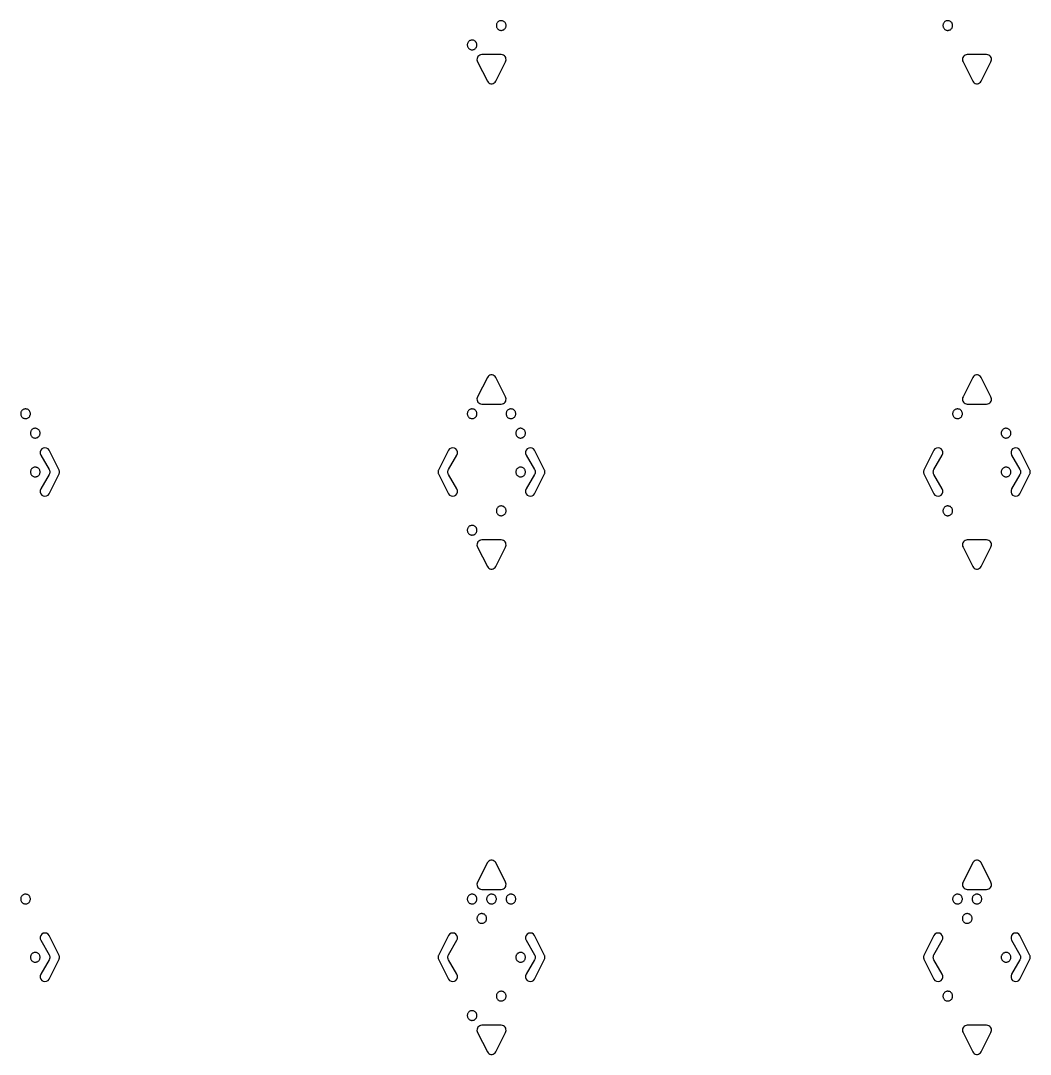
# Model space of a CAD drawing. Header units: metres. Extents: x 45 to 505, y 40 to 510.
# Drawn here: x 401.5 to 505.5, y 40 to 146.5 of the extents above; entities that cross this region are included whole.
import ezdxf

# ---------------------------------------------------------------- set-up
doc = ezdxf.new("R2010")
doc.units = ezdxf.units.M

msp = doc.modelspace()

# ---------------------------------------------------------------- linework, layer by layer
for points in [[(451.5, 146), (451.5, 146.06), (451.48, 146.13), (451.46, 146.19), (451.44, 146.25), (451.4, 146.3), (451.36, 146.35), (451.31, 146.39), (451.26, 146.43), (451.2, 146.46), (451.14, 146.48), (451.08, 146.49), (451.02, 146.5), (450.95, 146.5), (450.89, 146.49), (450.83, 146.47), (450.77, 146.44), (450.71, 146.41), (450.66, 146.37), (450.62, 146.32), (450.58, 146.27), (450.55, 146.22), (450.53, 146.16), (450.51, 146.1), (450.5, 146.03), (450.5, 145.97), (450.51, 145.9), (450.53, 145.84), (450.55, 145.78), (450.58, 145.73), (450.62, 145.68), (450.66, 145.63), (450.71, 145.59), (450.77, 145.56), (450.83, 145.53), (450.89, 145.51), (450.95, 145.5), (451.02, 145.5), (451.08, 145.51), (451.14, 145.52), (451.2, 145.54), (451.26, 145.57), (451.31, 145.61), (451.36, 145.65), (451.4, 145.7), (451.44, 145.75), (451.46, 145.81), (451.48, 145.87), (451.5, 145.94), (451.5, 146)], [(497.5, 146), (497.5, 146.06), (497.48, 146.13), (497.46, 146.19), (497.44, 146.25), (497.4, 146.3), (497.36, 146.35), (497.31, 146.39), (497.26, 146.43), (497.2, 146.46), (497.14, 146.48), (497.08, 146.49), (497.02, 146.5), (496.95, 146.5), (496.89, 146.49), (496.83, 146.47), (496.77, 146.44), (496.71, 146.41), (496.66, 146.37), (496.62, 146.32), (496.58, 146.27), (496.55, 146.22), (496.53, 146.16), (496.51, 146.1), (496.5, 146.03), (496.5, 145.97), (496.51, 145.9), (496.53, 145.84), (496.55, 145.78), (496.58, 145.73), (496.62, 145.68), (496.66, 145.63), (496.71, 145.59), (496.77, 145.56), (496.83, 145.53), (496.89, 145.51), (496.95, 145.5), (497.02, 145.5), (497.08, 145.51), (497.14, 145.52), (497.2, 145.54), (497.26, 145.57), (497.31, 145.61), (497.36, 145.65), (497.4, 145.7), (497.44, 145.75), (497.46, 145.81), (497.48, 145.87), (497.5, 145.94), (497.5, 146)], [(448.5, 144), (448.5, 144.06), (448.48, 144.13), (448.46, 144.19), (448.44, 144.25), (448.4, 144.3), (448.36, 144.35), (448.31, 144.39), (448.26, 144.43), (448.2, 144.46), (448.14, 144.48), (448.08, 144.49), (448.02, 144.5), (447.95, 144.5), (447.89, 144.49), (447.83, 144.47), (447.77, 144.44), (447.71, 144.41), (447.66, 144.37), (447.62, 144.32), (447.58, 144.27), (447.55, 144.22), (447.53, 144.16), (447.51, 144.1), (447.5, 144.03), (447.5, 143.97), (447.51, 143.9), (447.53, 143.84), (447.55, 143.78), (447.58, 143.73), (447.62, 143.68), (447.66, 143.63), (447.71, 143.59), (447.77, 143.56), (447.83, 143.53), (447.89, 143.51), (447.95, 143.5), (448.02, 143.5), (448.08, 143.51), (448.14, 143.52), (448.2, 143.54), (448.26, 143.57), (448.31, 143.61), (448.36, 143.65), (448.4, 143.7), (448.44, 143.75), (448.46, 143.81), (448.48, 143.87), (448.5, 143.94), (448.5, 144)], [(449.57, 140.25), (449.64, 140.16), (449.73, 140.08), (449.83, 140.03), (449.94, 140), (450.06, 140), (450.17, 140.03), (450.27, 140.08), (450.36, 140.16), (450.43, 140.25), (451.43, 142.25), (451.48, 142.36), (451.5, 142.47), (451.49, 142.59), (451.46, 142.7), (451.4, 142.8), (451.32, 142.88), (451.22, 142.95), (451.12, 142.99), (451, 143), (449, 143), (448.88, 142.99), (448.78, 142.95), (448.68, 142.88), (448.6, 142.8), (448.54, 142.7), (448.51, 142.59), (448.5, 142.47), (448.52, 142.36), (448.57, 142.25)], [(499.57, 140.25), (499.64, 140.16), (499.73, 140.08), (499.83, 140.03), (499.94, 140), (500.06, 140), (500.17, 140.03), (500.27, 140.08), (500.36, 140.16), (500.43, 140.25), (501.43, 142.25), (501.48, 142.36), (501.5, 142.47), (501.49, 142.59), (501.46, 142.7), (501.4, 142.8), (501.32, 142.88), (501.22, 142.95), (501.12, 142.99), (501, 143), (499, 143), (498.88, 142.99), (498.78, 142.95), (498.68, 142.88), (498.6, 142.8), (498.54, 142.7), (498.51, 142.59), (498.5, 142.47), (498.52, 142.36), (498.57, 142.25)], [(450.43, 109.75), (450.36, 109.84), (450.27, 109.92), (450.17, 109.97), (450.06, 110), (449.94, 110), (449.83, 109.97), (449.73, 109.92), (449.64, 109.84), (449.57, 109.75), (448.57, 107.75), (448.52, 107.64), (448.5, 107.53), (448.51, 107.41), (448.54, 107.3), (448.6, 107.2), (448.68, 107.12), (448.78, 107.05), (448.88, 107.01), (449, 107), (451, 107), (451.12, 107.01), (451.22, 107.05), (451.32, 107.12), (451.4, 107.2), (451.46, 107.3), (451.49, 107.41), (451.5, 107.53), (451.48, 107.64), (451.43, 107.75)], [(500.43, 109.75), (500.36, 109.84), (500.27, 109.92), (500.17, 109.97), (500.06, 110), (499.94, 110), (499.83, 109.97), (499.73, 109.92), (499.64, 109.84), (499.57, 109.75), (498.57, 107.75), (498.52, 107.64), (498.5, 107.53), (498.51, 107.41), (498.54, 107.3), (498.6, 107.2), (498.68, 107.12), (498.78, 107.05), (498.88, 107.01), (499, 107), (501, 107), (501.12, 107.01), (501.22, 107.05), (501.32, 107.12), (501.4, 107.2), (501.46, 107.3), (501.49, 107.41), (501.5, 107.53), (501.48, 107.64), (501.43, 107.75)], [(402.5, 106), (402.5, 106.06), (402.48, 106.13), (402.46, 106.19), (402.44, 106.25), (402.4, 106.3), (402.36, 106.35), (402.31, 106.39), (402.26, 106.43), (402.2, 106.46), (402.14, 106.48), (402.08, 106.49), (402.02, 106.5), (401.95, 106.5), (401.89, 106.49), (401.83, 106.47), (401.77, 106.44), (401.71, 106.41), (401.66, 106.37), (401.62, 106.32), (401.58, 106.27), (401.55, 106.22), (401.53, 106.16), (401.51, 106.1), (401.5, 106.03), (401.5, 105.97), (401.51, 105.9), (401.53, 105.84), (401.55, 105.78), (401.58, 105.73), (401.62, 105.68), (401.66, 105.63), (401.71, 105.59), (401.77, 105.56), (401.83, 105.53), (401.89, 105.51), (401.95, 105.5), (402.02, 105.5), (402.08, 105.51), (402.14, 105.52), (402.2, 105.54), (402.26, 105.57), (402.31, 105.61), (402.36, 105.65), (402.4, 105.7), (402.44, 105.75), (402.46, 105.81), (402.48, 105.87), (402.5, 105.94), (402.5, 106)], [(448.5, 106), (448.5, 106.06), (448.48, 106.13), (448.46, 106.19), (448.44, 106.25), (448.4, 106.3), (448.36, 106.35), (448.31, 106.39), (448.26, 106.43), (448.2, 106.46), (448.14, 106.48), (448.08, 106.49), (448.02, 106.5), (447.95, 106.5), (447.89, 106.49), (447.83, 106.47), (447.77, 106.44), (447.71, 106.41), (447.66, 106.37), (447.62, 106.32), (447.58, 106.27), (447.55, 106.22), (447.53, 106.16), (447.51, 106.1), (447.5, 106.03), (447.5, 105.97), (447.51, 105.9), (447.53, 105.84), (447.55, 105.78), (447.58, 105.73), (447.62, 105.68), (447.66, 105.63), (447.71, 105.59), (447.77, 105.56), (447.83, 105.53), (447.89, 105.51), (447.95, 105.5), (448.02, 105.5), (448.08, 105.51), (448.14, 105.52), (448.2, 105.54), (448.26, 105.57), (448.31, 105.61), (448.36, 105.65), (448.4, 105.7), (448.44, 105.75), (448.46, 105.81), (448.48, 105.87), (448.5, 105.94), (448.5, 106)], [(452.5, 106), (452.5, 106.06), (452.48, 106.13), (452.46, 106.19), (452.44, 106.25), (452.4, 106.3), (452.36, 106.35), (452.31, 106.39), (452.26, 106.43), (452.2, 106.46), (452.14, 106.48), (452.08, 106.49), (452.02, 106.5), (451.95, 106.5), (451.89, 106.49), (451.83, 106.47), (451.77, 106.44), (451.71, 106.41), (451.66, 106.37), (451.62, 106.32), (451.58, 106.27), (451.55, 106.22), (451.53, 106.16), (451.51, 106.1), (451.5, 106.03), (451.5, 105.97), (451.51, 105.9), (451.53, 105.84), (451.55, 105.78), (451.58, 105.73), (451.62, 105.68), (451.66, 105.63), (451.71, 105.59), (451.77, 105.56), (451.83, 105.53), (451.89, 105.51), (451.95, 105.5), (452.02, 105.5), (452.08, 105.51), (452.14, 105.52), (452.2, 105.54), (452.26, 105.57), (452.31, 105.61), (452.36, 105.65), (452.4, 105.7), (452.44, 105.75), (452.46, 105.81), (452.48, 105.87), (452.5, 105.94), (452.5, 106)], [(498.5, 106), (498.5, 106.06), (498.48, 106.13), (498.46, 106.19), (498.44, 106.25), (498.4, 106.3), (498.36, 106.35), (498.31, 106.39), (498.26, 106.43), (498.2, 106.46), (498.14, 106.48), (498.08, 106.49), (498.02, 106.5), (497.95, 106.5), (497.89, 106.49), (497.83, 106.47), (497.77, 106.44), (497.71, 106.41), (497.66, 106.37), (497.62, 106.32), (497.58, 106.27), (497.55, 106.22), (497.53, 106.16), (497.51, 106.1), (497.5, 106.03), (497.5, 105.97), (497.51, 105.9), (497.53, 105.84), (497.55, 105.78), (497.58, 105.73), (497.62, 105.68), (497.66, 105.63), (497.71, 105.59), (497.77, 105.56), (497.83, 105.53), (497.89, 105.51), (497.95, 105.5), (498.02, 105.5), (498.08, 105.51), (498.14, 105.52), (498.2, 105.54), (498.26, 105.57), (498.31, 105.61), (498.36, 105.65), (498.4, 105.7), (498.44, 105.75), (498.46, 105.81), (498.48, 105.87), (498.5, 105.94), (498.5, 106)], [(403.5, 104), (403.5, 104.06), (403.48, 104.13), (403.46, 104.19), (403.44, 104.25), (403.4, 104.3), (403.36, 104.35), (403.31, 104.39), (403.26, 104.43), (403.2, 104.46), (403.14, 104.48), (403.08, 104.49), (403.02, 104.5), (402.95, 104.5), (402.89, 104.49), (402.83, 104.47), (402.77, 104.44), (402.71, 104.41), (402.66, 104.37), (402.62, 104.32), (402.58, 104.27), (402.55, 104.22), (402.53, 104.16), (402.51, 104.1), (402.5, 104.03), (402.5, 103.97), (402.51, 103.9), (402.53, 103.84), (402.55, 103.78), (402.58, 103.73), (402.62, 103.68), (402.66, 103.63), (402.71, 103.59), (402.77, 103.56), (402.83, 103.53), (402.89, 103.51), (402.95, 103.5), (403.02, 103.5), (403.08, 103.51), (403.14, 103.52), (403.2, 103.54), (403.26, 103.57), (403.31, 103.61), (403.36, 103.65), (403.4, 103.7), (403.44, 103.75), (403.46, 103.81), (403.48, 103.87), (403.5, 103.94), (403.5, 104)], [(453.5, 104), (453.5, 104.06), (453.48, 104.13), (453.46, 104.19), (453.44, 104.25), (453.4, 104.3), (453.36, 104.35), (453.31, 104.39), (453.26, 104.43), (453.2, 104.46), (453.14, 104.48), (453.08, 104.49), (453.02, 104.5), (452.95, 104.5), (452.89, 104.49), (452.83, 104.47), (452.77, 104.44), (452.71, 104.41), (452.66, 104.37), (452.62, 104.32), (452.58, 104.27), (452.55, 104.22), (452.53, 104.16), (452.51, 104.1), (452.5, 104.03), (452.5, 103.97), (452.51, 103.9), (452.53, 103.84), (452.55, 103.78), (452.58, 103.73), (452.62, 103.68), (452.66, 103.63), (452.71, 103.59), (452.77, 103.56), (452.83, 103.53), (452.89, 103.51), (452.95, 103.5), (453.02, 103.5), (453.08, 103.51), (453.14, 103.52), (453.2, 103.54), (453.26, 103.57), (453.31, 103.61), (453.36, 103.65), (453.4, 103.7), (453.44, 103.75), (453.46, 103.81), (453.48, 103.87), (453.5, 103.94), (453.5, 104)], [(503.5, 104), (503.5, 104.06), (503.48, 104.13), (503.46, 104.19), (503.44, 104.25), (503.4, 104.3), (503.36, 104.35), (503.31, 104.39), (503.26, 104.43), (503.2, 104.46), (503.14, 104.48), (503.08, 104.49), (503.02, 104.5), (502.95, 104.5), (502.89, 104.49), (502.83, 104.47), (502.77, 104.44), (502.71, 104.41), (502.66, 104.37), (502.62, 104.32), (502.58, 104.27), (502.55, 104.22), (502.53, 104.16), (502.51, 104.1), (502.5, 104.03), (502.5, 103.97), (502.51, 103.9), (502.53, 103.84), (502.55, 103.78), (502.58, 103.73), (502.62, 103.68), (502.66, 103.63), (502.71, 103.59), (502.77, 103.56), (502.83, 103.53), (502.89, 103.51), (502.95, 103.5), (503.02, 103.5), (503.08, 103.51), (503.14, 103.52), (503.2, 103.54), (503.26, 103.57), (503.31, 103.61), (503.36, 103.65), (503.4, 103.7), (503.44, 103.75), (503.46, 103.81), (503.48, 103.87), (503.5, 103.94), (503.5, 104)], [(405.43, 99.75), (405.46, 99.8), (405.48, 99.86), (405.49, 99.91), (405.5, 99.97), (405.5, 100.03), (405.49, 100.09), (405.48, 100.14), (405.46, 100.2), (405.43, 100.25), (404.43, 102.25), (404.32, 102.38), (404.17, 102.47), (404, 102.5), (403.83, 102.47), (403.68, 102.38), (403.57, 102.25), (403.51, 102.09), (403.51, 101.91), (403.57, 101.75), (404.43, 100.25), (404.46, 100.2), (404.48, 100.14), (404.49, 100.09), (404.5, 100.03), (404.5, 99.97), (404.49, 99.91), (404.48, 99.86), (404.46, 99.8), (404.43, 99.75), (403.57, 98.25), (403.51, 98.09), (403.51, 97.91), (403.57, 97.75), (403.68, 97.62), (403.83, 97.53), (404, 97.5), (404.17, 97.53), (404.32, 97.62), (404.43, 97.75)], [(444.57, 100.25), (444.54, 100.2), (444.52, 100.14), (444.51, 100.09), (444.5, 100.03), (444.5, 99.97), (444.51, 99.91), (444.52, 99.86), (444.54, 99.8), (444.57, 99.75), (445.57, 97.75), (445.68, 97.62), (445.83, 97.53), (446, 97.5), (446.17, 97.53), (446.32, 97.62), (446.43, 97.75), (446.49, 97.91), (446.49, 98.09), (446.43, 98.25), (445.57, 99.75), (445.54, 99.8), (445.52, 99.86), (445.51, 99.91), (445.5, 99.97), (445.5, 100.03), (445.51, 100.09), (445.52, 100.14), (445.54, 100.2), (445.57, 100.25), (446.43, 101.75), (446.49, 101.91), (446.49, 102.09), (446.43, 102.25), (446.32, 102.38), (446.17, 102.47), (446, 102.5), (445.83, 102.47), (445.68, 102.38), (445.57, 102.25)], [(455.43, 99.75), (455.46, 99.8), (455.48, 99.86), (455.49, 99.91), (455.5, 99.97), (455.5, 100.03), (455.49, 100.09), (455.48, 100.14), (455.46, 100.2), (455.43, 100.25), (454.43, 102.25), (454.32, 102.38), (454.17, 102.47), (454, 102.5), (453.83, 102.47), (453.68, 102.38), (453.57, 102.25), (453.51, 102.09), (453.51, 101.91), (453.57, 101.75), (454.43, 100.25), (454.46, 100.2), (454.48, 100.14), (454.49, 100.09), (454.5, 100.03), (454.5, 99.97), (454.49, 99.91), (454.48, 99.86), (454.46, 99.8), (454.43, 99.75), (453.57, 98.25), (453.51, 98.09), (453.51, 97.91), (453.57, 97.75), (453.68, 97.62), (453.83, 97.53), (454, 97.5), (454.17, 97.53), (454.32, 97.62), (454.43, 97.75)], [(494.57, 100.25), (494.54, 100.2), (494.52, 100.14), (494.51, 100.09), (494.5, 100.03), (494.5, 99.97), (494.51, 99.91), (494.52, 99.86), (494.54, 99.8), (494.57, 99.75), (495.57, 97.75), (495.68, 97.62), (495.83, 97.53), (496, 97.5), (496.17, 97.53), (496.32, 97.62), (496.43, 97.75), (496.49, 97.91), (496.49, 98.09), (496.43, 98.25), (495.57, 99.75), (495.54, 99.8), (495.52, 99.86), (495.51, 99.91), (495.5, 99.97), (495.5, 100.03), (495.51, 100.09), (495.52, 100.14), (495.54, 100.2), (495.57, 100.25), (496.43, 101.75), (496.49, 101.91), (496.49, 102.09), (496.43, 102.25), (496.32, 102.38), (496.17, 102.47), (496, 102.5), (495.83, 102.47), (495.68, 102.38), (495.57, 102.25)], [(505.43, 99.75), (505.46, 99.8), (505.48, 99.86), (505.49, 99.91), (505.5, 99.97), (505.5, 100.03), (505.49, 100.09), (505.48, 100.14), (505.46, 100.2), (505.43, 100.25), (504.43, 102.25), (504.32, 102.38), (504.17, 102.47), (504, 102.5), (503.83, 102.47), (503.68, 102.38), (503.57, 102.25), (503.51, 102.09), (503.51, 101.91), (503.57, 101.75), (504.43, 100.25), (504.46, 100.2), (504.48, 100.14), (504.49, 100.09), (504.5, 100.03), (504.5, 99.97), (504.49, 99.91), (504.48, 99.86), (504.46, 99.8), (504.43, 99.75), (503.57, 98.25), (503.51, 98.09), (503.51, 97.91), (503.57, 97.75), (503.68, 97.62), (503.83, 97.53), (504, 97.5), (504.17, 97.53), (504.32, 97.62), (504.43, 97.75)], [(403.5, 100), (403.5, 100.06), (403.48, 100.13), (403.46, 100.19), (403.44, 100.25), (403.4, 100.3), (403.36, 100.35), (403.31, 100.39), (403.26, 100.43), (403.2, 100.46), (403.14, 100.48), (403.08, 100.49), (403.02, 100.5), (402.95, 100.5), (402.89, 100.49), (402.83, 100.47), (402.77, 100.44), (402.71, 100.41), (402.66, 100.37), (402.62, 100.32), (402.58, 100.27), (402.55, 100.22), (402.53, 100.16), (402.51, 100.1), (402.5, 100.03), (402.5, 99.97), (402.51, 99.9), (402.53, 99.84), (402.55, 99.78), (402.58, 99.73), (402.62, 99.68), (402.66, 99.63), (402.71, 99.59), (402.77, 99.56), (402.83, 99.53), (402.89, 99.51), (402.95, 99.5), (403.02, 99.5), (403.08, 99.51), (403.14, 99.52), (403.2, 99.54), (403.26, 99.57), (403.31, 99.61), (403.36, 99.65), (403.4, 99.7), (403.44, 99.75), (403.46, 99.81), (403.48, 99.87), (403.5, 99.94), (403.5, 100)], [(453.5, 100), (453.5, 100.06), (453.48, 100.13), (453.46, 100.19), (453.44, 100.25), (453.4, 100.3), (453.36, 100.35), (453.31, 100.39), (453.26, 100.43), (453.2, 100.46), (453.14, 100.48), (453.08, 100.49), (453.02, 100.5), (452.95, 100.5), (452.89, 100.49), (452.83, 100.47), (452.77, 100.44), (452.71, 100.41), (452.66, 100.37), (452.62, 100.32), (452.58, 100.27), (452.55, 100.22), (452.53, 100.16), (452.51, 100.1), (452.5, 100.03), (452.5, 99.97), (452.51, 99.9), (452.53, 99.84), (452.55, 99.78), (452.58, 99.73), (452.62, 99.68), (452.66, 99.63), (452.71, 99.59), (452.77, 99.56), (452.83, 99.53), (452.89, 99.51), (452.95, 99.5), (453.02, 99.5), (453.08, 99.51), (453.14, 99.52), (453.2, 99.54), (453.26, 99.57), (453.31, 99.61), (453.36, 99.65), (453.4, 99.7), (453.44, 99.75), (453.46, 99.81), (453.48, 99.87), (453.5, 99.94), (453.5, 100)], [(503.5, 100), (503.5, 100.06), (503.48, 100.13), (503.46, 100.19), (503.44, 100.25), (503.4, 100.3), (503.36, 100.35), (503.31, 100.39), (503.26, 100.43), (503.2, 100.46), (503.14, 100.48), (503.08, 100.49), (503.02, 100.5), (502.95, 100.5), (502.89, 100.49), (502.83, 100.47), (502.77, 100.44), (502.71, 100.41), (502.66, 100.37), (502.62, 100.32), (502.58, 100.27), (502.55, 100.22), (502.53, 100.16), (502.51, 100.1), (502.5, 100.03), (502.5, 99.97), (502.51, 99.9), (502.53, 99.84), (502.55, 99.78), (502.58, 99.73), (502.62, 99.68), (502.66, 99.63), (502.71, 99.59), (502.77, 99.56), (502.83, 99.53), (502.89, 99.51), (502.95, 99.5), (503.02, 99.5), (503.08, 99.51), (503.14, 99.52), (503.2, 99.54), (503.26, 99.57), (503.31, 99.61), (503.36, 99.65), (503.4, 99.7), (503.44, 99.75), (503.46, 99.81), (503.48, 99.87), (503.5, 99.94), (503.5, 100)], [(451.5, 96), (451.5, 96.06), (451.48, 96.13), (451.46, 96.19), (451.44, 96.25), (451.4, 96.3), (451.36, 96.35), (451.31, 96.39), (451.26, 96.43), (451.2, 96.46), (451.14, 96.48), (451.08, 96.49), (451.02, 96.5), (450.95, 96.5), (450.89, 96.49), (450.83, 96.47), (450.77, 96.44), (450.71, 96.41), (450.66, 96.37), (450.62, 96.32), (450.58, 96.27), (450.55, 96.22), (450.53, 96.16), (450.51, 96.1), (450.5, 96.03), (450.5, 95.97), (450.51, 95.9), (450.53, 95.84), (450.55, 95.78), (450.58, 95.73), (450.62, 95.68), (450.66, 95.63), (450.71, 95.59), (450.77, 95.56), (450.83, 95.53), (450.89, 95.51), (450.95, 95.5), (451.02, 95.5), (451.08, 95.51), (451.14, 95.52), (451.2, 95.54), (451.26, 95.57), (451.31, 95.61), (451.36, 95.65), (451.4, 95.7), (451.44, 95.75), (451.46, 95.81), (451.48, 95.87), (451.5, 95.94), (451.5, 96)], [(497.5, 96), (497.5, 96.06), (497.48, 96.13), (497.46, 96.19), (497.44, 96.25), (497.4, 96.3), (497.36, 96.35), (497.31, 96.39), (497.26, 96.43), (497.2, 96.46), (497.14, 96.48), (497.08, 96.49), (497.02, 96.5), (496.95, 96.5), (496.89, 96.49), (496.83, 96.47), (496.77, 96.44), (496.71, 96.41), (496.66, 96.37), (496.62, 96.32), (496.58, 96.27), (496.55, 96.22), (496.53, 96.16), (496.51, 96.1), (496.5, 96.03), (496.5, 95.97), (496.51, 95.9), (496.53, 95.84), (496.55, 95.78), (496.58, 95.73), (496.62, 95.68), (496.66, 95.63), (496.71, 95.59), (496.77, 95.56), (496.83, 95.53), (496.89, 95.51), (496.95, 95.5), (497.02, 95.5), (497.08, 95.51), (497.14, 95.52), (497.2, 95.54), (497.26, 95.57), (497.31, 95.61), (497.36, 95.65), (497.4, 95.7), (497.44, 95.75), (497.46, 95.81), (497.48, 95.87), (497.5, 95.94), (497.5, 96)], [(448.5, 94), (448.5, 94.06), (448.48, 94.13), (448.46, 94.19), (448.44, 94.25), (448.4, 94.3), (448.36, 94.35), (448.31, 94.39), (448.26, 94.43), (448.2, 94.46), (448.14, 94.48), (448.08, 94.49), (448.02, 94.5), (447.95, 94.5), (447.89, 94.49), (447.83, 94.47), (447.77, 94.44), (447.71, 94.41), (447.66, 94.37), (447.62, 94.32), (447.58, 94.27), (447.55, 94.22), (447.53, 94.16), (447.51, 94.1), (447.5, 94.03), (447.5, 93.97), (447.51, 93.9), (447.53, 93.84), (447.55, 93.78), (447.58, 93.73), (447.62, 93.68), (447.66, 93.63), (447.71, 93.59), (447.77, 93.56), (447.83, 93.53), (447.89, 93.51), (447.95, 93.5), (448.02, 93.5), (448.08, 93.51), (448.14, 93.52), (448.2, 93.54), (448.26, 93.57), (448.31, 93.61), (448.36, 93.65), (448.4, 93.7), (448.44, 93.75), (448.46, 93.81), (448.48, 93.87), (448.5, 93.94), (448.5, 94)], [(449.57, 90.25), (449.64, 90.16), (449.73, 90.08), (449.83, 90.03), (449.94, 90), (450.06, 90), (450.17, 90.03), (450.27, 90.08), (450.36, 90.16), (450.43, 90.25), (451.43, 92.25), (451.48, 92.36), (451.5, 92.47), (451.49, 92.59), (451.46, 92.7), (451.4, 92.8), (451.32, 92.88), (451.22, 92.95), (451.12, 92.99), (451, 93), (449, 93), (448.88, 92.99), (448.78, 92.95), (448.68, 92.88), (448.6, 92.8), (448.54, 92.7), (448.51, 92.59), (448.5, 92.47), (448.52, 92.36), (448.57, 92.25)], [(499.57, 90.25), (499.64, 90.16), (499.73, 90.08), (499.83, 90.03), (499.94, 90), (500.06, 90), (500.17, 90.03), (500.27, 90.08), (500.36, 90.16), (500.43, 90.25), (501.43, 92.25), (501.48, 92.36), (501.5, 92.47), (501.49, 92.59), (501.46, 92.7), (501.4, 92.8), (501.32, 92.88), (501.22, 92.95), (501.12, 92.99), (501, 93), (499, 93), (498.88, 92.99), (498.78, 92.95), (498.68, 92.88), (498.6, 92.8), (498.54, 92.7), (498.51, 92.59), (498.5, 92.47), (498.52, 92.36), (498.57, 92.25)], [(450.43, 59.75), (450.36, 59.84), (450.27, 59.92), (450.17, 59.97), (450.06, 60), (449.94, 60), (449.83, 59.97), (449.73, 59.92), (449.64, 59.84), (449.57, 59.75), (448.57, 57.75), (448.52, 57.64), (448.5, 57.53), (448.51, 57.41), (448.54, 57.3), (448.6, 57.2), (448.68, 57.12), (448.78, 57.05), (448.88, 57.01), (449, 57), (451, 57), (451.12, 57.01), (451.22, 57.05), (451.32, 57.12), (451.4, 57.2), (451.46, 57.3), (451.49, 57.41), (451.5, 57.53), (451.48, 57.64), (451.43, 57.75)], [(500.43, 59.75), (500.36, 59.84), (500.27, 59.92), (500.17, 59.97), (500.06, 60), (499.94, 60), (499.83, 59.97), (499.73, 59.92), (499.64, 59.84), (499.57, 59.75), (498.57, 57.75), (498.52, 57.64), (498.5, 57.53), (498.51, 57.41), (498.54, 57.3), (498.6, 57.2), (498.68, 57.12), (498.78, 57.05), (498.88, 57.01), (499, 57), (501, 57), (501.12, 57.01), (501.22, 57.05), (501.32, 57.12), (501.4, 57.2), (501.46, 57.3), (501.49, 57.41), (501.5, 57.53), (501.48, 57.64), (501.43, 57.75)], [(402.5, 56), (402.5, 56.06), (402.48, 56.13), (402.46, 56.19), (402.44, 56.25), (402.4, 56.3), (402.36, 56.35), (402.31, 56.39), (402.26, 56.43), (402.2, 56.46), (402.14, 56.48), (402.08, 56.49), (402.02, 56.5), (401.95, 56.5), (401.89, 56.49), (401.83, 56.47), (401.77, 56.44), (401.71, 56.41), (401.66, 56.37), (401.62, 56.32), (401.58, 56.27), (401.55, 56.22), (401.53, 56.16), (401.51, 56.1), (401.5, 56.03), (401.5, 55.97), (401.51, 55.9), (401.53, 55.84), (401.55, 55.78), (401.58, 55.73), (401.62, 55.68), (401.66, 55.63), (401.71, 55.59), (401.77, 55.56), (401.83, 55.53), (401.89, 55.51), (401.95, 55.5), (402.02, 55.5), (402.08, 55.51), (402.14, 55.52), (402.2, 55.54), (402.26, 55.57), (402.31, 55.61), (402.36, 55.65), (402.4, 55.7), (402.44, 55.75), (402.46, 55.81), (402.48, 55.87), (402.5, 55.94), (402.5, 56)], [(448.5, 56), (448.5, 56.06), (448.48, 56.13), (448.46, 56.19), (448.44, 56.25), (448.4, 56.3), (448.36, 56.35), (448.31, 56.39), (448.26, 56.43), (448.2, 56.46), (448.14, 56.48), (448.08, 56.49), (448.02, 56.5), (447.95, 56.5), (447.89, 56.49), (447.83, 56.47), (447.77, 56.44), (447.71, 56.41), (447.66, 56.37), (447.62, 56.32), (447.58, 56.27), (447.55, 56.22), (447.53, 56.16), (447.51, 56.1), (447.5, 56.03), (447.5, 55.97), (447.51, 55.9), (447.53, 55.84), (447.55, 55.78), (447.58, 55.73), (447.62, 55.68), (447.66, 55.63), (447.71, 55.59), (447.77, 55.56), (447.83, 55.53), (447.89, 55.51), (447.95, 55.5), (448.02, 55.5), (448.08, 55.51), (448.14, 55.52), (448.2, 55.54), (448.26, 55.57), (448.31, 55.61), (448.36, 55.65), (448.4, 55.7), (448.44, 55.75), (448.46, 55.81), (448.48, 55.87), (448.5, 55.94), (448.5, 56)], [(450.5, 56), (450.5, 56.06), (450.48, 56.13), (450.46, 56.19), (450.44, 56.25), (450.4, 56.3), (450.36, 56.35), (450.31, 56.39), (450.26, 56.43), (450.2, 56.46), (450.14, 56.48), (450.08, 56.49), (450.02, 56.5), (449.95, 56.5), (449.89, 56.49), (449.83, 56.47), (449.77, 56.44), (449.71, 56.41), (449.66, 56.37), (449.62, 56.32), (449.58, 56.27), (449.55, 56.22), (449.53, 56.16), (449.51, 56.1), (449.5, 56.03), (449.5, 55.97), (449.51, 55.9), (449.53, 55.84), (449.55, 55.78), (449.58, 55.73), (449.62, 55.68), (449.66, 55.63), (449.71, 55.59), (449.77, 55.56), (449.83, 55.53), (449.89, 55.51), (449.95, 55.5), (450.02, 55.5), (450.08, 55.51), (450.14, 55.52), (450.2, 55.54), (450.26, 55.57), (450.31, 55.61), (450.36, 55.65), (450.4, 55.7), (450.44, 55.75), (450.46, 55.81), (450.48, 55.87), (450.5, 55.94), (450.5, 56)], [(452.5, 56), (452.5, 56.06), (452.48, 56.13), (452.46, 56.19), (452.44, 56.25), (452.4, 56.3), (452.36, 56.35), (452.31, 56.39), (452.26, 56.43), (452.2, 56.46), (452.14, 56.48), (452.08, 56.49), (452.02, 56.5), (451.95, 56.5), (451.89, 56.49), (451.83, 56.47), (451.77, 56.44), (451.71, 56.41), (451.66, 56.37), (451.62, 56.32), (451.58, 56.27), (451.55, 56.22), (451.53, 56.16), (451.51, 56.1), (451.5, 56.03), (451.5, 55.97), (451.51, 55.9), (451.53, 55.84), (451.55, 55.78), (451.58, 55.73), (451.62, 55.68), (451.66, 55.63), (451.71, 55.59), (451.77, 55.56), (451.83, 55.53), (451.89, 55.51), (451.95, 55.5), (452.02, 55.5), (452.08, 55.51), (452.14, 55.52), (452.2, 55.54), (452.26, 55.57), (452.31, 55.61), (452.36, 55.65), (452.4, 55.7), (452.44, 55.75), (452.46, 55.81), (452.48, 55.87), (452.5, 55.94), (452.5, 56)], [(498.5, 56), (498.5, 56.06), (498.48, 56.13), (498.46, 56.19), (498.44, 56.25), (498.4, 56.3), (498.36, 56.35), (498.31, 56.39), (498.26, 56.43), (498.2, 56.46), (498.14, 56.48), (498.08, 56.49), (498.02, 56.5), (497.95, 56.5), (497.89, 56.49), (497.83, 56.47), (497.77, 56.44), (497.71, 56.41), (497.66, 56.37), (497.62, 56.32), (497.58, 56.27), (497.55, 56.22), (497.53, 56.16), (497.51, 56.1), (497.5, 56.03), (497.5, 55.97), (497.51, 55.9), (497.53, 55.84), (497.55, 55.78), (497.58, 55.73), (497.62, 55.68), (497.66, 55.63), (497.71, 55.59), (497.77, 55.56), (497.83, 55.53), (497.89, 55.51), (497.95, 55.5), (498.02, 55.5), (498.08, 55.51), (498.14, 55.52), (498.2, 55.54), (498.26, 55.57), (498.31, 55.61), (498.36, 55.65), (498.4, 55.7), (498.44, 55.75), (498.46, 55.81), (498.48, 55.87), (498.5, 55.94), (498.5, 56)], [(500.5, 56), (500.5, 56.06), (500.48, 56.13), (500.46, 56.19), (500.44, 56.25), (500.4, 56.3), (500.36, 56.35), (500.31, 56.39), (500.26, 56.43), (500.2, 56.46), (500.14, 56.48), (500.08, 56.49), (500.02, 56.5), (499.95, 56.5), (499.89, 56.49), (499.83, 56.47), (499.77, 56.44), (499.71, 56.41), (499.66, 56.37), (499.62, 56.32), (499.58, 56.27), (499.55, 56.22), (499.53, 56.16), (499.51, 56.1), (499.5, 56.03), (499.5, 55.97), (499.51, 55.9), (499.53, 55.84), (499.55, 55.78), (499.58, 55.73), (499.62, 55.68), (499.66, 55.63), (499.71, 55.59), (499.77, 55.56), (499.83, 55.53), (499.89, 55.51), (499.95, 55.5), (500.02, 55.5), (500.08, 55.51), (500.14, 55.52), (500.2, 55.54), (500.26, 55.57), (500.31, 55.61), (500.36, 55.65), (500.4, 55.7), (500.44, 55.75), (500.46, 55.81), (500.48, 55.87), (500.5, 55.94), (500.5, 56)], [(449.5, 54), (449.5, 54.06), (449.48, 54.13), (449.46, 54.19), (449.44, 54.25), (449.4, 54.3), (449.36, 54.35), (449.31, 54.39), (449.26, 54.43), (449.2, 54.46), (449.14, 54.48), (449.08, 54.49), (449.02, 54.5), (448.95, 54.5), (448.89, 54.49), (448.83, 54.47), (448.77, 54.44), (448.71, 54.41), (448.66, 54.37), (448.62, 54.32), (448.58, 54.27), (448.55, 54.22), (448.53, 54.16), (448.51, 54.1), (448.5, 54.03), (448.5, 53.97), (448.51, 53.9), (448.53, 53.84), (448.55, 53.78), (448.58, 53.73), (448.62, 53.68), (448.66, 53.63), (448.71, 53.59), (448.77, 53.56), (448.83, 53.53), (448.89, 53.51), (448.95, 53.5), (449.02, 53.5), (449.08, 53.51), (449.14, 53.52), (449.2, 53.54), (449.26, 53.57), (449.31, 53.61), (449.36, 53.65), (449.4, 53.7), (449.44, 53.75), (449.46, 53.81), (449.48, 53.87), (449.5, 53.94), (449.5, 54)], [(499.5, 54), (499.5, 54.06), (499.48, 54.13), (499.46, 54.19), (499.44, 54.25), (499.4, 54.3), (499.36, 54.35), (499.31, 54.39), (499.26, 54.43), (499.2, 54.46), (499.14, 54.48), (499.08, 54.49), (499.02, 54.5), (498.95, 54.5), (498.89, 54.49), (498.83, 54.47), (498.77, 54.44), (498.71, 54.41), (498.66, 54.37), (498.62, 54.32), (498.58, 54.27), (498.55, 54.22), (498.53, 54.16), (498.51, 54.1), (498.5, 54.03), (498.5, 53.97), (498.51, 53.9), (498.53, 53.84), (498.55, 53.78), (498.58, 53.73), (498.62, 53.68), (498.66, 53.63), (498.71, 53.59), (498.77, 53.56), (498.83, 53.53), (498.89, 53.51), (498.95, 53.5), (499.02, 53.5), (499.08, 53.51), (499.14, 53.52), (499.2, 53.54), (499.26, 53.57), (499.31, 53.61), (499.36, 53.65), (499.4, 53.7), (499.44, 53.75), (499.46, 53.81), (499.48, 53.87), (499.5, 53.94), (499.5, 54)], [(405.43, 49.75), (405.46, 49.8), (405.48, 49.86), (405.49, 49.91), (405.5, 49.97), (405.5, 50.03), (405.49, 50.09), (405.48, 50.14), (405.46, 50.2), (405.43, 50.25), (404.43, 52.25), (404.32, 52.38), (404.17, 52.47), (404, 52.5), (403.83, 52.47), (403.68, 52.38), (403.57, 52.25), (403.51, 52.09), (403.51, 51.91), (403.57, 51.75), (404.43, 50.25), (404.46, 50.2), (404.48, 50.14), (404.49, 50.09), (404.5, 50.03), (404.5, 49.97), (404.49, 49.91), (404.48, 49.86), (404.46, 49.8), (404.43, 49.75), (403.57, 48.25), (403.51, 48.09), (403.51, 47.91), (403.57, 47.75), (403.68, 47.62), (403.83, 47.53), (404, 47.5), (404.17, 47.53), (404.32, 47.62), (404.43, 47.75)], [(444.57, 50.25), (444.54, 50.2), (444.52, 50.14), (444.51, 50.09), (444.5, 50.03), (444.5, 49.97), (444.51, 49.91), (444.52, 49.86), (444.54, 49.8), (444.57, 49.75), (445.57, 47.75), (445.68, 47.62), (445.83, 47.53), (446, 47.5), (446.17, 47.53), (446.32, 47.62), (446.43, 47.75), (446.49, 47.91), (446.49, 48.09), (446.43, 48.25), (445.57, 49.75), (445.54, 49.8), (445.52, 49.86), (445.51, 49.91), (445.5, 49.97), (445.5, 50.03), (445.51, 50.09), (445.52, 50.14), (445.54, 50.2), (445.57, 50.25), (446.43, 51.75), (446.49, 51.91), (446.49, 52.09), (446.43, 52.25), (446.32, 52.38), (446.17, 52.47), (446, 52.5), (445.83, 52.47), (445.68, 52.38), (445.57, 52.25)], [(455.43, 49.75), (455.46, 49.8), (455.48, 49.86), (455.49, 49.91), (455.5, 49.97), (455.5, 50.03), (455.49, 50.09), (455.48, 50.14), (455.46, 50.2), (455.43, 50.25), (454.43, 52.25), (454.32, 52.38), (454.17, 52.47), (454, 52.5), (453.83, 52.47), (453.68, 52.38), (453.57, 52.25), (453.51, 52.09), (453.51, 51.91), (453.57, 51.75), (454.43, 50.25), (454.46, 50.2), (454.48, 50.14), (454.49, 50.09), (454.5, 50.03), (454.5, 49.97), (454.49, 49.91), (454.48, 49.86), (454.46, 49.8), (454.43, 49.75), (453.57, 48.25), (453.51, 48.09), (453.51, 47.91), (453.57, 47.75), (453.68, 47.62), (453.83, 47.53), (454, 47.5), (454.17, 47.53), (454.32, 47.62), (454.43, 47.75)], [(494.57, 50.25), (494.54, 50.2), (494.52, 50.14), (494.51, 50.09), (494.5, 50.03), (494.5, 49.97), (494.51, 49.91), (494.52, 49.86), (494.54, 49.8), (494.57, 49.75), (495.57, 47.75), (495.68, 47.62), (495.83, 47.53), (496, 47.5), (496.17, 47.53), (496.32, 47.62), (496.43, 47.75), (496.49, 47.91), (496.49, 48.09), (496.43, 48.25), (495.57, 49.75), (495.54, 49.8), (495.52, 49.86), (495.51, 49.91), (495.5, 49.97), (495.5, 50.03), (495.51, 50.09), (495.52, 50.14), (495.54, 50.2), (495.57, 50.25), (496.43, 51.75), (496.49, 51.91), (496.49, 52.09), (496.43, 52.25), (496.32, 52.38), (496.17, 52.47), (496, 52.5), (495.83, 52.47), (495.68, 52.38), (495.57, 52.25)], [(505.43, 49.75), (505.46, 49.8), (505.48, 49.86), (505.49, 49.91), (505.5, 49.97), (505.5, 50.03), (505.49, 50.09), (505.48, 50.14), (505.46, 50.2), (505.43, 50.25), (504.43, 52.25), (504.32, 52.38), (504.17, 52.47), (504, 52.5), (503.83, 52.47), (503.68, 52.38), (503.57, 52.25), (503.51, 52.09), (503.51, 51.91), (503.57, 51.75), (504.43, 50.25), (504.46, 50.2), (504.48, 50.14), (504.49, 50.09), (504.5, 50.03), (504.5, 49.97), (504.49, 49.91), (504.48, 49.86), (504.46, 49.8), (504.43, 49.75), (503.57, 48.25), (503.51, 48.09), (503.51, 47.91), (503.57, 47.75), (503.68, 47.62), (503.83, 47.53), (504, 47.5), (504.17, 47.53), (504.32, 47.62), (504.43, 47.75)], [(403.5, 50), (403.5, 50.06), (403.48, 50.13), (403.46, 50.19), (403.44, 50.25), (403.4, 50.3), (403.36, 50.35), (403.31, 50.39), (403.26, 50.43), (403.2, 50.46), (403.14, 50.48), (403.08, 50.49), (403.02, 50.5), (402.95, 50.5), (402.89, 50.49), (402.83, 50.47), (402.77, 50.44), (402.71, 50.41), (402.66, 50.37), (402.62, 50.32), (402.58, 50.27), (402.55, 50.22), (402.53, 50.16), (402.51, 50.1), (402.5, 50.03), (402.5, 49.97), (402.51, 49.9), (402.53, 49.84), (402.55, 49.78), (402.58, 49.73), (402.62, 49.68), (402.66, 49.63), (402.71, 49.59), (402.77, 49.56), (402.83, 49.53), (402.89, 49.51), (402.95, 49.5), (403.02, 49.5), (403.08, 49.51), (403.14, 49.52), (403.2, 49.54), (403.26, 49.57), (403.31, 49.61), (403.36, 49.65), (403.4, 49.7), (403.44, 49.75), (403.46, 49.81), (403.48, 49.87), (403.5, 49.94), (403.5, 50)], [(453.5, 50), (453.5, 50.06), (453.48, 50.13), (453.46, 50.19), (453.44, 50.25), (453.4, 50.3), (453.36, 50.35), (453.31, 50.39), (453.26, 50.43), (453.2, 50.46), (453.14, 50.48), (453.08, 50.49), (453.02, 50.5), (452.95, 50.5), (452.89, 50.49), (452.83, 50.47), (452.77, 50.44), (452.71, 50.41), (452.66, 50.37), (452.62, 50.32), (452.58, 50.27), (452.55, 50.22), (452.53, 50.16), (452.51, 50.1), (452.5, 50.03), (452.5, 49.97), (452.51, 49.9), (452.53, 49.84), (452.55, 49.78), (452.58, 49.73), (452.62, 49.68), (452.66, 49.63), (452.71, 49.59), (452.77, 49.56), (452.83, 49.53), (452.89, 49.51), (452.95, 49.5), (453.02, 49.5), (453.08, 49.51), (453.14, 49.52), (453.2, 49.54), (453.26, 49.57), (453.31, 49.61), (453.36, 49.65), (453.4, 49.7), (453.44, 49.75), (453.46, 49.81), (453.48, 49.87), (453.5, 49.94), (453.5, 50)], [(503.5, 50), (503.5, 50.06), (503.48, 50.13), (503.46, 50.19), (503.44, 50.25), (503.4, 50.3), (503.36, 50.35), (503.31, 50.39), (503.26, 50.43), (503.2, 50.46), (503.14, 50.48), (503.08, 50.49), (503.02, 50.5), (502.95, 50.5), (502.89, 50.49), (502.83, 50.47), (502.77, 50.44), (502.71, 50.41), (502.66, 50.37), (502.62, 50.32), (502.58, 50.27), (502.55, 50.22), (502.53, 50.16), (502.51, 50.1), (502.5, 50.03), (502.5, 49.97), (502.51, 49.9), (502.53, 49.84), (502.55, 49.78), (502.58, 49.73), (502.62, 49.68), (502.66, 49.63), (502.71, 49.59), (502.77, 49.56), (502.83, 49.53), (502.89, 49.51), (502.95, 49.5), (503.02, 49.5), (503.08, 49.51), (503.14, 49.52), (503.2, 49.54), (503.26, 49.57), (503.31, 49.61), (503.36, 49.65), (503.4, 49.7), (503.44, 49.75), (503.46, 49.81), (503.48, 49.87), (503.5, 49.94), (503.5, 50)], [(451.5, 46), (451.5, 46.06), (451.48, 46.13), (451.46, 46.19), (451.44, 46.25), (451.4, 46.3), (451.36, 46.35), (451.31, 46.39), (451.26, 46.43), (451.2, 46.46), (451.14, 46.48), (451.08, 46.49), (451.02, 46.5), (450.95, 46.5), (450.89, 46.49), (450.83, 46.47), (450.77, 46.44), (450.71, 46.41), (450.66, 46.37), (450.62, 46.32), (450.58, 46.27), (450.55, 46.22), (450.53, 46.16), (450.51, 46.1), (450.5, 46.03), (450.5, 45.97), (450.51, 45.9), (450.53, 45.84), (450.55, 45.78), (450.58, 45.73), (450.62, 45.68), (450.66, 45.63), (450.71, 45.59), (450.77, 45.56), (450.83, 45.53), (450.89, 45.51), (450.95, 45.5), (451.02, 45.5), (451.08, 45.51), (451.14, 45.52), (451.2, 45.54), (451.26, 45.57), (451.31, 45.61), (451.36, 45.65), (451.4, 45.7), (451.44, 45.75), (451.46, 45.81), (451.48, 45.87), (451.5, 45.94), (451.5, 46)], [(497.5, 46), (497.5, 46.06), (497.48, 46.13), (497.46, 46.19), (497.44, 46.25), (497.4, 46.3), (497.36, 46.35), (497.31, 46.39), (497.26, 46.43), (497.2, 46.46), (497.14, 46.48), (497.08, 46.49), (497.02, 46.5), (496.95, 46.5), (496.89, 46.49), (496.83, 46.47), (496.77, 46.44), (496.71, 46.41), (496.66, 46.37), (496.62, 46.32), (496.58, 46.27), (496.55, 46.22), (496.53, 46.16), (496.51, 46.1), (496.5, 46.03), (496.5, 45.97), (496.51, 45.9), (496.53, 45.84), (496.55, 45.78), (496.58, 45.73), (496.62, 45.68), (496.66, 45.63), (496.71, 45.59), (496.77, 45.56), (496.83, 45.53), (496.89, 45.51), (496.95, 45.5), (497.02, 45.5), (497.08, 45.51), (497.14, 45.52), (497.2, 45.54), (497.26, 45.57), (497.31, 45.61), (497.36, 45.65), (497.4, 45.7), (497.44, 45.75), (497.46, 45.81), (497.48, 45.87), (497.5, 45.94), (497.5, 46)], [(448.5, 44), (448.5, 44.06), (448.48, 44.13), (448.46, 44.19), (448.44, 44.25), (448.4, 44.3), (448.36, 44.35), (448.31, 44.39), (448.26, 44.43), (448.2, 44.46), (448.14, 44.48), (448.08, 44.49), (448.02, 44.5), (447.95, 44.5), (447.89, 44.49), (447.83, 44.47), (447.77, 44.44), (447.71, 44.41), (447.66, 44.37), (447.62, 44.32), (447.58, 44.27), (447.55, 44.22), (447.53, 44.16), (447.51, 44.1), (447.5, 44.03), (447.5, 43.97), (447.51, 43.9), (447.53, 43.84), (447.55, 43.78), (447.58, 43.73), (447.62, 43.68), (447.66, 43.63), (447.71, 43.59), (447.77, 43.56), (447.83, 43.53), (447.89, 43.51), (447.95, 43.5), (448.02, 43.5), (448.08, 43.51), (448.14, 43.52), (448.2, 43.54), (448.26, 43.57), (448.31, 43.61), (448.36, 43.65), (448.4, 43.7), (448.44, 43.75), (448.46, 43.81), (448.48, 43.87), (448.5, 43.94), (448.5, 44)], [(449.57, 40.25), (449.64, 40.16), (449.73, 40.08), (449.83, 40.03), (449.94, 40), (450.06, 40), (450.17, 40.03), (450.27, 40.08), (450.36, 40.16), (450.43, 40.25), (451.43, 42.25), (451.48, 42.36), (451.5, 42.47), (451.49, 42.59), (451.46, 42.7), (451.4, 42.8), (451.32, 42.88), (451.22, 42.95), (451.12, 42.99), (451, 43), (449, 43), (448.88, 42.99), (448.78, 42.95), (448.68, 42.88), (448.6, 42.8), (448.54, 42.7), (448.51, 42.59), (448.5, 42.47), (448.52, 42.36), (448.57, 42.25)], [(499.57, 40.25), (499.64, 40.16), (499.73, 40.08), (499.83, 40.03), (499.94, 40), (500.06, 40), (500.17, 40.03), (500.27, 40.08), (500.36, 40.16), (500.43, 40.25), (501.43, 42.25), (501.48, 42.36), (501.5, 42.47), (501.49, 42.59), (501.46, 42.7), (501.4, 42.8), (501.32, 42.88), (501.22, 42.95), (501.12, 42.99), (501, 43), (499, 43), (498.88, 42.99), (498.78, 42.95), (498.68, 42.88), (498.6, 42.8), (498.54, 42.7), (498.51, 42.59), (498.5, 42.47), (498.52, 42.36), (498.57, 42.25)]]:
    msp.add_lwpolyline(points, close=True)

doc.saveas('drawing.dxf')
